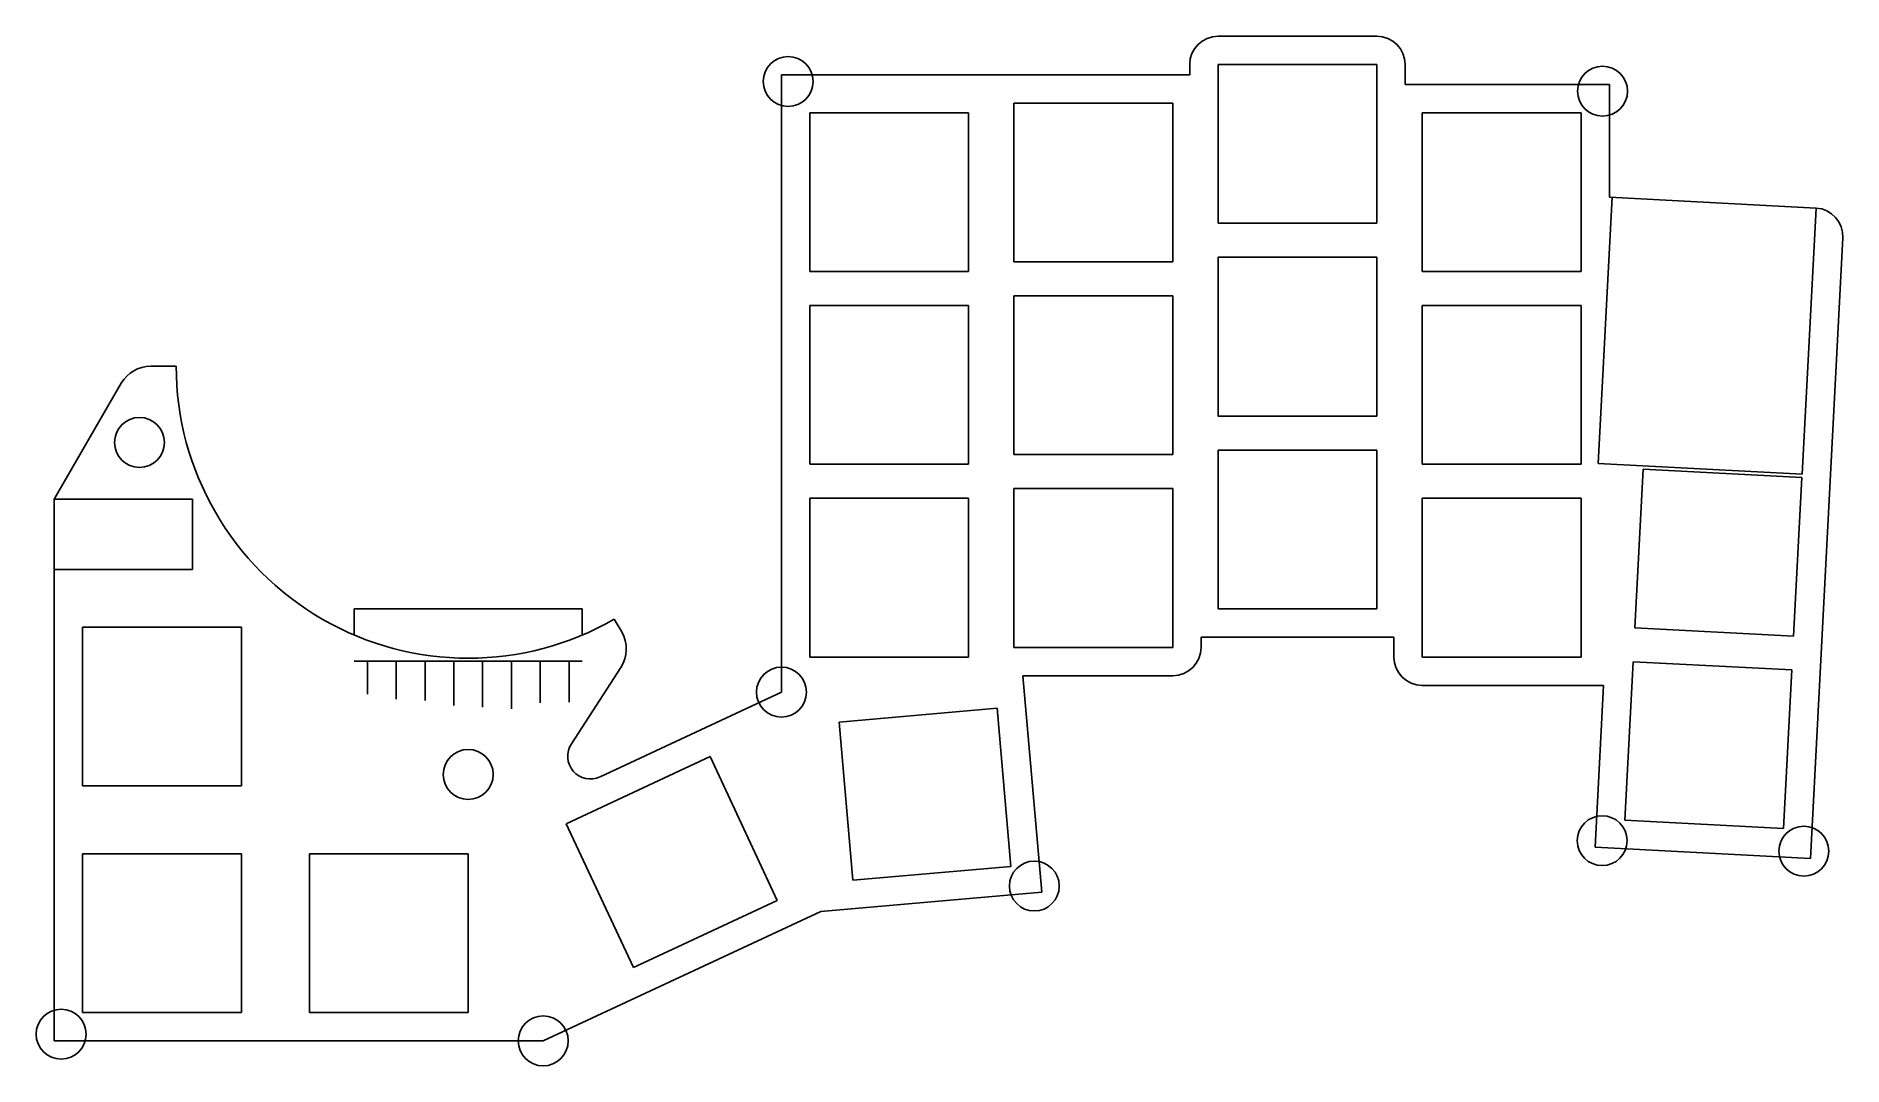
# Model space of a CAD drawing. Extents: x -45 to 114, y -52 to 39.
import ezdxf

# ---------------------------------------------------------------- set-up
doc = ezdxf.new("R2010")
doc.units = 0
doc.layers.add('MODELSKETCH_VISIBLE', color=7, linetype='CONTINUOUS')

msp = doc.modelspace()

# ---------------------------------------------------------------- linework, layer by layer
at = {"layer": 'MODELSKETCH_VISIBLE'}
for p, q in [((72.87, 39.18), (58.87, 39.18)), ((56.37, 36.68), (56.37, 35.78)), ((58.87, 36.68), (72.87, 36.68)), ((58.87, 36.68), (58.87, 22.68)), ((72.87, 36.68), (72.87, 22.68)), ((75.37, 34.93), (75.37, 36.68)), ((20.37, 35.78), (20.37, -18.66)), ((56.37, 35.78), (20.37, 35.78)), ((93.37, 34.93), (75.37, 34.93)), ((93.37, 24.98), (93.37, 34.93)), ((22.87, 32.43), (36.87, 32.43)), ((22.87, 32.43), (22.87, 18.43)), ((36.87, 32.43), (36.87, 18.43)), ((40.87, 33.28), (54.87, 33.28)), ((40.87, 33.28), (40.87, 19.28)), ((54.87, 33.28), (54.87, 19.28)), ((76.87, 32.43), (90.87, 32.43)), ((76.87, 32.43), (76.87, 18.43)), ((90.87, 32.43), (90.87, 18.43)), ((92.38, 1.5), (93.61, 24.97)), ((111.59, 24.02), (93.37, 24.98)), ((110.36, 0.56), (111.59, 24.02)), ((58.87, 22.68), (72.87, 22.68)), ((111.09, -33.32), (113.95, 21.4)), ((40.87, 19.28), (54.87, 19.28)), ((58.87, 19.68), (58.87, 5.68)), ((58.87, 19.68), (72.87, 19.68)), ((72.87, 19.68), (72.87, 5.68)), ((22.87, 18.43), (36.87, 18.43)), ((76.87, 18.43), (90.87, 18.43)), ((40.87, 16.28), (40.87, 2.28)), ((40.87, 16.28), (54.87, 16.28)), ((54.87, 16.28), (54.87, 2.28)), ((22.87, 15.43), (36.87, 15.43)), ((22.87, 15.43), (22.87, 1.43)), ((36.87, 15.43), (36.87, 1.43)), ((76.87, 15.43), (76.87, 1.43)), ((76.87, 15.43), (90.87, 15.43)), ((90.87, 15.43), (90.87, 1.43)), ((-35.24, 10.08), (-32.99, 10.08)), ((-37.84, 8.58), (-43.74, -1.64)), ((58.87, 5.68), (72.87, 5.68)), ((40.87, 2.28), (54.87, 2.28)), ((58.87, 2.68), (58.87, -11.32)), ((58.87, 2.68), (72.87, 2.68)), ((72.87, 2.68), (72.87, -11.32)), ((22.87, 1.43), (36.87, 1.43)), ((76.87, 1.43), (90.87, 1.43)), ((92.38, 1.5), (110.36, 0.56)), ((96.36, 1), (95.63, -12.98)), ((110.34, 0.27), (96.36, 1)), ((109.61, -13.72), (110.34, 0.27)), ((22.87, -1.57), (22.87, -15.57)), ((22.87, -1.57), (36.87, -1.57)), ((36.87, -1.57), (36.87, -15.57)), ((40.87, -0.72), (40.87, -14.72)), ((40.87, -0.72), (54.87, -0.72)), ((54.87, -0.72), (54.87, -14.72)), ((76.87, -1.57), (76.87, -15.57)), ((76.87, -1.57), (90.87, -1.57)), ((90.87, -1.57), (90.87, -15.57)), ((-43.74, -1.64), (-43.74, -7.84)), ((-43.74, -1.64), (-31.54, -1.64)), ((-43.74, -1.64), (-43.74, -49.42)), ((-31.54, -1.64), (-31.54, -7.84)), ((-43.74, -7.84), (-31.54, -7.84)), ((-17.29, -13.63), (-17.29, -11.32)), ((-17.29, -11.32), (2.81, -11.32)), ((2.81, -11.32), (2.81, -13.63)), ((6.29, -13.35), (5.63, -12.22)), ((58.87, -11.32), (72.87, -11.32)), ((-41.24, -12.92), (-41.24, -26.92)), ((-41.24, -12.92), (-27.24, -12.92)), ((-27.24, -12.92), (-27.24, -26.92)), ((57.37, -13.82), (74.37, -13.82)), ((57.37, -14.72), (57.37, -13.82)), ((74.37, -13.82), (74.37, -15.57)), ((95.63, -12.98), (109.61, -13.72)), ((-17.29, -15.92), (2.81, -15.92)), ((-16.13, -15.92), (-16.13, -18.85)), ((-13.59, -15.92), (-13.59, -19.27)), ((-11.05, -15.92), (-11.05, -19.41)), ((-8.51, -15.92), (-8.51, -19.83)), ((-5.97, -15.92), (-5.97, -20)), ((-3.43, -15.92), (-3.43, -20.14)), ((-0.89, -15.92), (-0.89, -19.61)), ((1.65, -15.92), (1.65, -19.55)), ((22.87, -15.57), (36.87, -15.57)), ((40.87, -14.72), (54.87, -14.72)), ((76.87, -15.57), (90.87, -15.57)), ((1.85, -23.22), (6.21, -16.48)), ((43.32, -36.31), (41.65, -17.22)), ((41.65, -17.22), (54.87, -17.22)), ((95.47, -15.98), (94.74, -29.96)), ((109.45, -16.71), (95.47, -15.98)), ((108.72, -30.69), (109.45, -16.71)), ((20.37, -18.66), (4.38, -26.12)), ((76.87, -18.07), (92.86, -18.07)), ((92.86, -18.07), (92.11, -32.32)), ((39.39, -20.09), (25.45, -21.31)), ((40.61, -34.03), (39.39, -20.09)), ((25.45, -21.31), (26.67, -35.25)), ((14.09, -24.35), (1.4, -30.27)), ((20.01, -37.04), (14.09, -24.35)), ((-41.24, -26.92), (-27.24, -26.92)), ((1.4, -30.27), (7.32, -42.95)), ((94.74, -29.96), (108.72, -30.69)), ((-41.24, -32.92), (-41.24, -46.92)), ((-41.24, -32.92), (-27.24, -32.92)), ((-27.24, -32.92), (-27.24, -46.92)), ((-21.24, -32.92), (-21.24, -46.92)), ((-21.24, -32.92), (-7.24, -32.92)), ((-7.24, -32.92), (-7.24, -46.92)), ((92.11, -32.32), (111.09, -33.32)), ((26.67, -35.25), (40.61, -34.03)), ((23.84, -38.01), (43.32, -36.31)), ((-0.63, -49.42), (23.84, -38.01)), ((7.32, -42.95), (20.01, -37.04)), ((-41.24, -46.92), (-27.24, -46.92)), ((-21.24, -46.92), (-7.24, -46.92)), ((-43.74, -49.42), (-0.63, -49.42))]:
    msp.add_line(p, q, dxfattribs=at)
for centre in [(20.97, 35.18), (92.77, 34.33), (-36.23, 3.36), (20.37, -18.66), (-7.24, -25.92), (92.74, -31.76), (110.52, -32.69), (42.67, -35.76), (-43.14, -48.82), (-0.63, -49.42)]:
    msp.add_circle(centre, 2.2, dxfattribs=at)
for centre, radius, start, end in [((58.87, 36.68), 2.5, 90, 180), ((72.87, 36.68), 2.5, 0, 90), ((111.46, 21.53), 2.5, 357, 87), ((-35.24, 7.08), 3, 90, 150), ((-7.24, 10.08), 25.75, 180, 300), ((3.69, -14.85), 3, 327.1164, 30), ((54.87, -14.72), 2.5, 270, 0), ((76.87, -15.57), 2.5, 180, 270), ((3.53, -24.31), 2, 147.1164, 295)]:
    msp.add_arc(centre, radius, start, end, dxfattribs=at)

doc.saveas('drawing.dxf')
